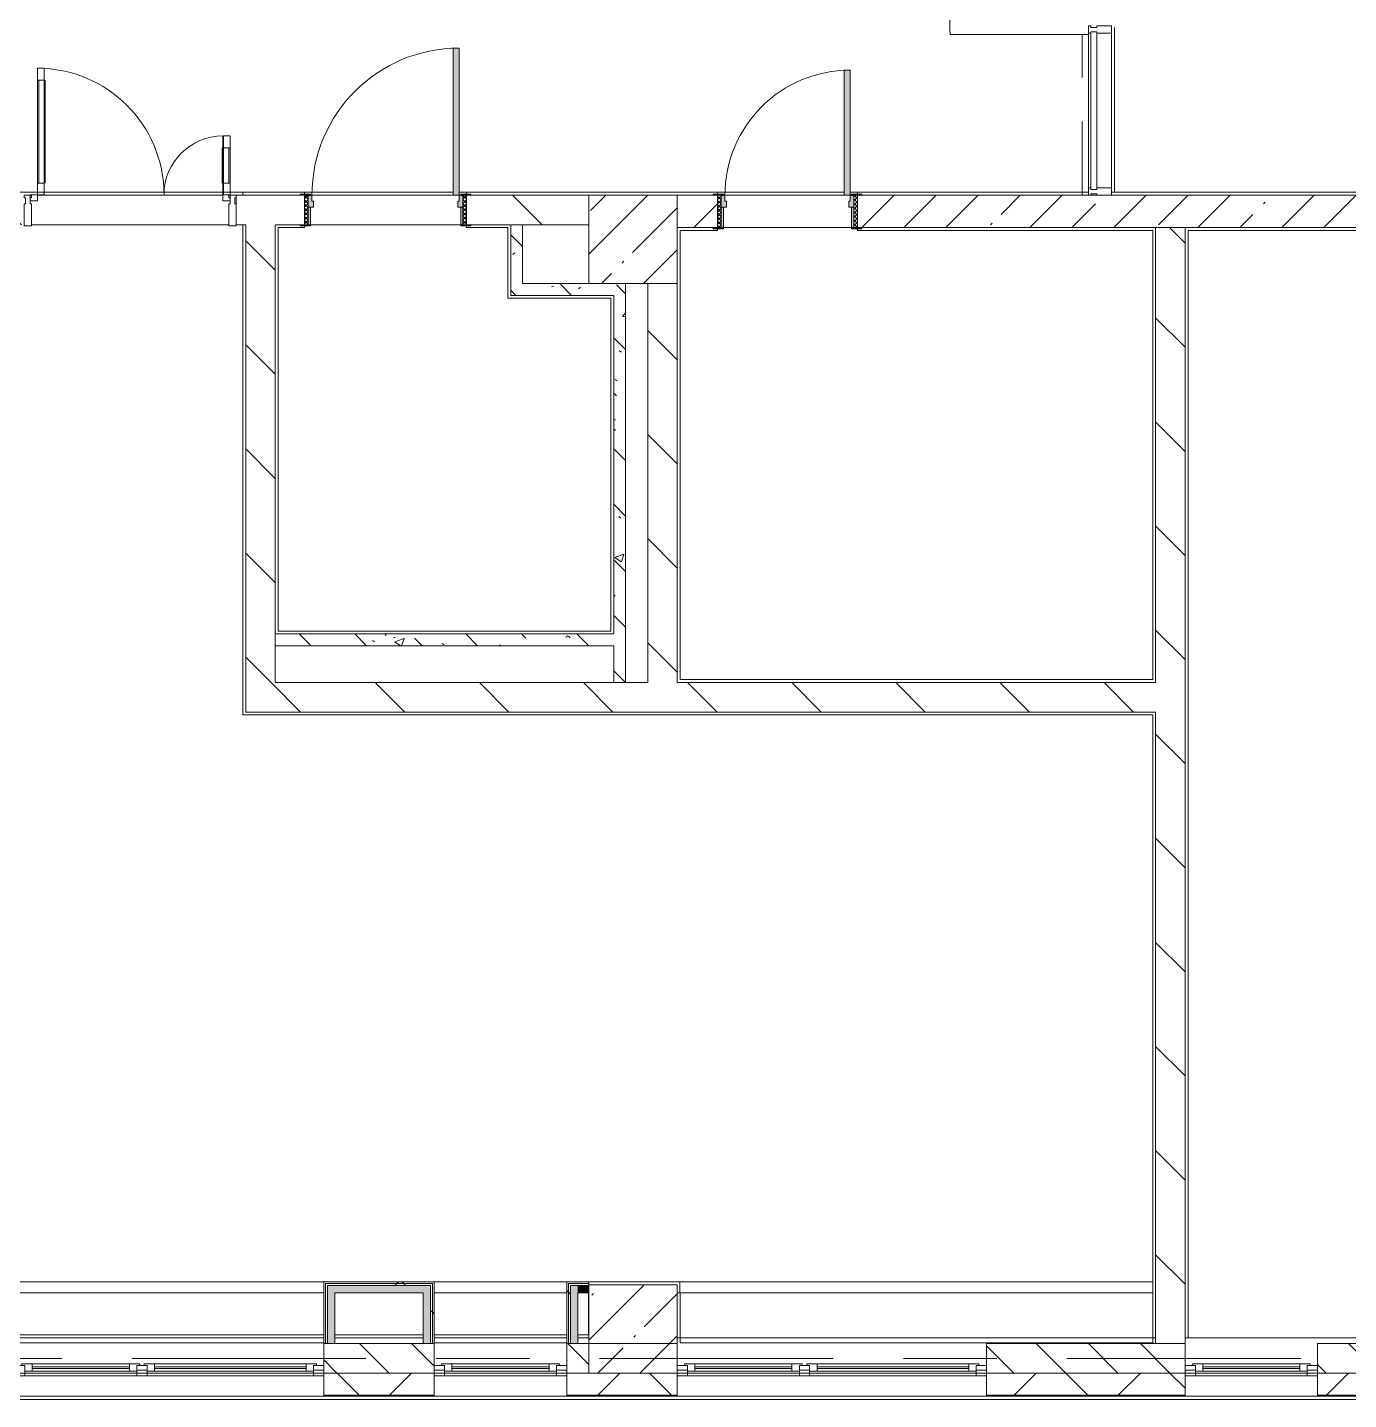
# Model space of a CAD drawing. Header units: millimetres. Extents: x 35144 to 233944, y -8553 to 29000.
# Drawn here: x 119781 to 128754, y -280 to 9040 of the extents above; entities that cross this region are included whole.
import ezdxf

# ---------------------------------------------------------------- set-up
doc = ezdxf.new("R2010")
doc.units = ezdxf.units.MM
doc.linetypes.add('200_ШТРИХ__ш1_п0_6_', pattern=[800, 500, -300])
doc.linetypes.add('Осевая', pattern=[3175, 635, -476.25, 1587.5, -476.25])
for name, color, linetype, lineweight, true_color in [('A-DETL-GENF-3', 7, 'Continuous', 5, 0xaaaaaa), ('A-DOOR-3', 7, 'Continuous', 5, 0xaaaaaa), ('A-DOOR-4', 7, 'Continuous', 5, 0xe2e2e2), ('A-DOOR-FRAM-2', 7, 'Continuous', 5, 0xe2e2e2), ('A-DOOR-FRAM-3', 7, 'Continuous', 5, 0xaaaaaa), ('A-FLOR-1', 7, 'Continuous', 5, 0xaaaaaa), ('I-WALL-30', 7, 'Continuous', 5, 0xe7e7e7), ('I-WALL-33', 7, 'Continuous', 5, 0x787878)]:
    doc.layers.add(name, color=color, linetype=linetype, lineweight=lineweight, true_color=true_color)
for name, color, linetype, lineweight in [('A-DETL-MBND-1', 7, '200_ШТРИХ__ш1_п0_6_', 9), ('A-GLAZ-2', 7, 'Continuous', 5), ('A-GLAZ-CURT-3', 7, 'Continuous', 5), ('A-GLAZ-CWMG-3', 7, 'Continuous', 5), ('A-WALL', 7, 'Continuous', 9), ('A-WALL-11', 7, 'Continuous', 5), ('I-WALL-32', 7, 'Continuous', 5), ('S-COLS-1', 7, 'Continuous', 5), ('Оси-2', 7, 'Осевая', 9)]:
    doc.layers.add(name, color=color, linetype=linetype, lineweight=lineweight)
pattern_1 = [(135, (106933.74, 0), (-353.553, -353.553), [])]
pattern_2 = [(135, (106933.74, 0), (-377.17, -377.17), [533.4, -88.9, 17.78, -88.9]), (135, (106933.74, 376.94), (-377.17, -377.17), []), (50, (106933.74, 0), (637.645, -55.787), [66.675, -733.425]), (355, (106933.74, 0), (-123.35, 668.7), [53.34, -586.74]), (100.451, (106986.9, -4.65), (514.299, 612.908), [56.665, -623.315]), (46.184, (106933.74, 177.8), (948.776, -147.15), [100.01, -1100.137]), (96.636, (107012.8, 165.5), (830.91, 865.997), [85, -934.973]), (351.184, (106933.7, 177.8), (830.92, 865.99), [80.01, -880.11]), (21, (107022.64, 133.35), (530.65, -357.928), [66.675, -733.425]), (326, (107022.64, 133.35), (216.308, 644.658), [53.34, -586.74]), (71.451, (107066.86, 103.5), (746.96, 286.724), [56.665, -623.315]), (37.5, (106933.74, 0), (10.8105, 295.9426), [16.764, -562.864, 16.764, -578.866, -588.962]), (37.5, (106933.74, 0), (10.8105, 295.9426), [-1175.258, 16.764, -572.198]), (7.5, (106933.74, 0), (233.869, 350.632), [16.764, -322.834, 16.764, -549.529, -224.472]), (7.5, (106933.74, 0), (233.869, 350.632), [-905.891, 16.764, -207.708]), (327.5, (106735.5, 0), (474.5678, -20.0513), [16.764, -205.486, 16.764, -676.656, -920.115]), (327.5, (106735.5, 0), (474.5678, -20.0513), [-915.67, 16.764, -903.351]), (317.5, (106646.6, 0), (518.452, 88.993), [16.764, -272.161, 16.764, -443.738, -653.415]), (317.5, (106646.6, 0), (518.452, 88.993), [-749.427, 16.764, -636.651])]
pattern_3 = [(45, (106933.74, 0), (-285.123, 285.123), []), (45, (107218.87, 0), (-285.123, 285.123), [504.031, -100.806, 16.764, -84.042])]
pattern_4 = [(45, (106933.74, 0), (-530.33, 530.33), []), (135, (106933.74, 0), (-530.33, -530.33), [])]

# ---------------------------------------------------------------- blocks, each defined once
blk = doc.blocks.new('120_Окно_СКБ_2Ст - 120_Окно_СКБ_2Ст 2100х2500 _мал створка справа_-22445857-1_5_2_птичка')
at = {"layer": 'A-GLAZ-2'}
for p, q in [((-1050, -127), (-1050, -57)), ((-1050, -57), (-980, -57)), ((1050, -57), (-1050, -57)), ((-980, -57), (-980, -127)), ((150, -87), (-980, -87)), ((-980, -87), (-980, -127)), ((-930, -137), (-930, -87)), ((100, -137), (100, -87)), ((150, -127), (150, -57)), ((150, -57), (220, -57)), ((150, -127), (150, -87)), ((220, -57), (220, -127)), ((980, -87), (220, -87)), ((220, -87), (220, -127)), ((270, -137), (270, -87)), ((930, -137), (930, -87)), ((980, -127), (980, -57)), ((980, -57), (1050, -57)), ((980, -127), (980, -87)), ((1050, -57), (1050, -127)), ((-980, -127), (-1050, -127)), ((-1050, -127), (-1000, -127)), ((-980, -127), (-1000, -127)), ((-1000, -127), (-1000, -137)), ((-1000, -137), (170, -137)), ((170, -137), (-1000, -137)), ((-930, -107), (100, -107)), ((100, -117), (-930, -117)), ((220, -127), (150, -127)), ((170, -127), (150, -127)), ((170, -127), (200, -127)), ((170, -137), (170, -127)), ((220, -127), (200, -127)), ((200, -127), (200, -137)), ((200, -137), (1000, -137)), ((1000, -137), (200, -137)), ((270, -107), (930, -107)), ((930, -117), (270, -117)), ((1050, -127), (980, -127)), ((1000, -127), (980, -127)), ((1000, -127), (1050, -127)), ((1000, -137), (1000, -127))]:
    blk.add_line(p, q, dxfattribs=at)
blk = doc.blocks.new('Прямоугольный импост - Импост структурный с накладкой - 160мм Темный-30756008-1_5_2_птичка')
at = {"layer": 'A-GLAZ-CWMG-3'}
for p, q in [((-50, 0), (-50, 17)), ((-50, 17), (0, 17)), ((-40, 0), (-50, 0)), ((-40, -40), (-40, 0)), ((0, 0), (-10, 0)), ((-10, 0), (-10, -40)), ((0, 17), (0, 0)), ((-50, -140), (-50, -40)), ((-50, -40), (-40, -40)), ((-10, -40), (0, -40)), ((0, -40), (0, -140)), ((0, -140), (-50, -140))]:
    blk.add_line(p, q, dxfattribs=at)
blk = doc.blocks.new('Системная панель - Стекло - 40мм-31920837-1_5_2_птичка')
at = {"layer": 'A-GLAZ-CURT-3'}
for p, q in [((535, 40), (-535, 40)), ((-535, 40), (-535, 0)), ((-535, 0), (535, 0)), ((535, 0), (535, 40))]:
    blk.add_line(p, q, dxfattribs=at)
blk = doc.blocks.new('Прямоугольный импост - Импост структурный с накладкой - 160мм Темный-31920697-1_5_2_птичка')
at = {"layer": 'A-GLAZ-CWMG-3'}
for p, q in [((20053.3, 7950), (20053.3, 9000)), ((20210.3, 7950), (20210.3, 9000))]:
    blk.add_line(p, q, dxfattribs=at)
blk = doc.blocks.new('Прямоугольный импост - Импост структурный с накладкой - 160мм Темный-30755591-1_5_2_птичка')
at = {"layer": 'A-GLAZ-CWMG-3'}
for p, q in [((-25, 0), (-25, 17)), ((-25, 17), (25, 17)), ((-15, 0), (-25, 0)), ((-15, -40), (-15, 0)), ((25, 0), (15, 0)), ((15, 0), (15, -40)), ((25, 17), (25, 0)), ((-25, -140), (-25, -40)), ((-25, -40), (-15, -40)), ((15, -40), (25, -40)), ((25, -40), (25, -140)), ((25, -140), (-25, -140))]:
    blk.add_line(p, q, dxfattribs=at)
blk = doc.blocks.new('120_Окно_СКБ_1Ст - 120_Окно_СКБ_1Ст 900х2500_h_-V122-1_5_2_птичка')
at = {"layer": 'A-GLAZ-2'}
for p, q in [((-450, -127), (-450, -57)), ((-450, -57), (-380, -57)), ((450, -57), (-450, -57)), ((-380, -57), (-380, -127)), ((380, -87), (-380, -87)), ((-380, -87), (-380, -127)), ((-330, -137), (-330, -87)), ((330, -137), (330, -87)), ((380, -127), (380, -57)), ((380, -57), (450, -57)), ((380, -127), (380, -87)), ((450, -57), (450, -127)), ((-380, -127), (-450, -127)), ((-450, -127), (-400, -127)), ((-380, -127), (-400, -127)), ((-400, -127), (-400, -137)), ((-400, -137), (400, -137)), ((400, -137), (-400, -137)), ((-330, -107), (330, -107)), ((330, -117), (-330, -117)), ((450, -127), (380, -127)), ((400, -127), (380, -127)), ((400, -127), (450, -127)), ((400, -137), (400, -127))]:
    blk.add_line(p, q, dxfattribs=at)
blk = doc.blocks.new('BSC_Колонна _Прямоугольная - 600х600-V193-1_5_2_птичка')
at = {"layer": 'S-COLS-1'}
h = blk.add_hatch(dxfattribs=at)
h.set_pattern_fill('FP_178', color=256, style=0, pattern_type=2)
h.set_pattern_definition([(45, (-16960, -7600), (-285.123, 285.123), []), (45, (-16674.88, -7600), (-285.123, 285.123), [504.031, -100.806, 16.764, -84.042])])
h.paths.add_polyline_path([(100, -300), (300, -300), (300, 300), (-300, 300), (-300, -300)])
for p, q in [((300, 300), (-300, 300)), ((-300, 300), (-300, -300)), ((300, -300), (300, 300)), ((-300, -300), (300, -300))]:
    blk.add_line(p, q, dxfattribs=at)
blk = doc.blocks.new('110_Дверь_СКБ_1Ст_Внутренняя1 - Д-7_л__950x2100h_Туалет-V203-1_5_2_птичка')
at = {"layer": 'A-DOOR-3'}
h = blk.add_hatch(dxfattribs=at)
h.set_pattern_fill('FP_50', color=256, style=0, pattern_type=2)
h.set_pattern_definition([(135, (1826.41, 174.685), (-14.14214, -14.14214), []), (225, (1826.41, 174.685), (14.14214, -14.14214), [])])
h.paths.add_polyline_path([(487.5, -110), (487.5, 110), (462.5, 110), (462.5, -110)])
at = {"layer": 'A-DOOR-4'}
h = blk.add_hatch(color=256, dxfattribs=at)
h.paths.add_polyline_path([(-437.5, 30), (-402.5, 30), (-402.5, 70), (-412.5, 70), (-412.5, 110), (-437.5, 110)])
h.paths.add_polyline_path([(447.5, 30), (462.5, 30), (462.5, 110), (437.5, 110), (437.5, 70), (427.5, 70), (427.5, 30), (437.5, 30)])
at = {"layer": 'A-DOOR-FRAM-2'}
for points in [[(414.4, 110), (437.5, 110), (437.5, 960), (397.5, 960), (397.5, 110)], [(-437.5, 110), (-422.5, 110), (-422.5, 118), (-492.5, 118), (-492.5, 110), (-442.4, 110)], [(517.5, 110), (517.5, 118), (447.5, 118), (447.5, 110), (487.5, 110)], [(-422.5, -110), (-422.5, 30), (-437.5, 30), (-437.5, -110)], [(462.5, -110), (462.5, 30), (447.5, 30), (447.5, -110)], [(-492.5, -118), (-422.5, -118), (-422.5, -110), (-492.5, -110)], [(517.5, -118), (517.5, -110), (447.5, -110), (447.5, -118), (492.2, -118)]]:
    blk.add_hatch(color=256, dxfattribs=at).paths.add_polyline_path(points)
at = {"layer": 'A-DOOR-FRAM-3'}
h = blk.add_hatch(dxfattribs=at)
h.set_pattern_fill('FP_51', color=256, style=0, pattern_type=2)
h.set_pattern_definition([(45, (-296.384, 174.685), (-14.1421, 14.1421), []), (135, (-296.384, 174.685), (-14.1421, -14.1421), [])])
h.paths.add_polyline_path([(-460.8, -110), (-437.5, -110), (-442.4, 110), (-462.5, 110), (-461.3, -110)])
at = {"layer": 'A-DOOR-3'}
for p, q in [((437.5, 960), (397.5, 960)), ((397.5, 960), (397.5, 110)), ((437.5, 110), (437.5, 960)), ((397.5, 110), (437.5, 110))]:
    blk.add_line(p, q, dxfattribs=at)
blk.add_arc((437.5, 110), 850, 90, 180, dxfattribs=at)
at = {"layer": 'A-DOOR-FRAM-3'}
for p, q in [((-422.5, 118), (-492.5, 118)), ((-492.5, 118), (-492.5, 110)), ((-492.5, 110), (-422.5, 110)), ((-437.5, 110), (-462.5, 110)), ((-462.5, 110), (-462.5, -110)), ((-412.5, 110), (-437.5, 110)), ((-437.5, 110), (-437.5, 30)), ((-437.5, -110), (-437.5, 110)), ((-422.5, 110), (-437.5, 110)), ((-437.5, 110), (-437.5, 109)), ((-437.5, 109), (-422.5, 109)), ((-422.5, 110), (-422.5, 118)), ((-422.5, 109), (-422.5, 110)), ((-412.5, 70), (-412.5, 110)), ((437.5, 110), (437.5, 70)), ((462.5, 110), (437.5, 110)), ((517.5, 118), (447.5, 118)), ((447.5, 118), (447.5, 110)), ((462.5, 110), (447.5, 110)), ((447.5, 110), (447.5, 109)), ((447.5, 110), (517.5, 110)), ((447.5, 109), (462.5, 109)), ((462.5, 30), (462.5, 110)), ((487.5, 110), (462.5, 110)), ((462.5, 110), (462.5, -110)), ((462.5, 109), (462.5, 110)), ((487.5, -110), (487.5, 110)), ((517.5, 110), (517.5, 118)), ((-437.5, 30), (-402.5, 30)), ((-422.5, 30), (-437.5, 30)), ((-437.5, 30), (-437.5, -110)), ((-422.5, -110), (-422.5, 30)), ((-402.5, 70), (-412.5, 70)), ((-402.5, 30), (-402.5, 70)), ((437.5, 70), (427.5, 70)), ((427.5, 70), (427.5, 30)), ((427.5, 30), (462.5, 30)), ((462.5, 30), (447.5, 30)), ((447.5, 30), (447.5, -110)), ((462.5, -110), (462.5, 30)), ((-422.5, -110), (-492.5, -110)), ((-492.5, -110), (-492.5, -118)), ((-492.5, -118), (-422.5, -118)), ((-462.5, -110), (-437.5, -110)), ((-437.5, -110), (-422.5, -110)), ((-422.5, -118), (-422.5, -110)), ((447.5, -110), (462.5, -110)), ((517.5, -110), (447.5, -110)), ((447.5, -110), (447.5, -118)), ((447.5, -118), (517.5, -118)), ((462.5, -110), (487.5, -110)), ((517.5, -118), (517.5, -110))]:
    blk.add_line(p, q, dxfattribs=at)
blk = doc.blocks.new('110_Дверь_СКБ_1Ст_Внутренняя1 - Д-4 1100x2100h_су мгн-31800557-1_5_2_птичка')
at = {"layer": 'A-DOOR-3'}
h = blk.add_hatch(dxfattribs=at)
h.set_pattern_fill('FP_44', color=256, style=0, pattern_type=2)
h.set_pattern_definition([(135, (1751.41, 164.685), (-14.14214, -14.14214), []), (225, (1751.41, 164.685), (14.14214, -14.14214), [])])
h.paths.add_polyline_path([(562.5, 100), (537.5, 100), (537.5, -100), (562.5, -100)])
at = {"layer": 'A-DOOR-4'}
h = blk.add_hatch(color=256, dxfattribs=at)
h.paths.add_polyline_path([(537.5, 20), (537.5, 100), (512.5, 100), (512.5, 60), (502.5, 60), (502.5, 20), (522.5, 20)])
h.paths.add_polyline_path([(-477.5, 44), (-477.5, 60), (-487.5, 60), (-487.5, 100), (-512.5, 100), (-512.5, 20), (-477.5, 20)])
at = {"layer": 'A-DOOR-FRAM-2'}
for points in [[(512.5, 120), (512.5, 1100), (472.5, 1100), (472.5, 100), (512.5, 100), (512.5, 111.4)], [(-497.5, 100), (-497.5, 108), (-567.5, 108), (-567.5, 100), (-512.5, 100)], [(592.5, 108), (522.5, 108), (522.5, 100), (592.5, 100)], [(-497.5, 20), (-512.5, 20), (-512.5, -100), (-497.5, -100)], [(537.5, 20), (522.5, 20), (522.5, -100), (537.5, -100)], [(-497.5, -100), (-567.5, -100), (-567.5, -108), (-497.5, -108)], [(592.5, -108), (592.5, -100), (522.5, -100), (522.5, -108), (562.5, -108)]]:
    blk.add_hatch(color=256, dxfattribs=at).paths.add_polyline_path(points)
at = {"layer": 'A-DOOR-FRAM-3'}
h = blk.add_hatch(dxfattribs=at)
h.set_pattern_fill('FP_45', color=256, style=0, pattern_type=2)
h.set_pattern_definition([(45, (-371.384, 164.685), (-14.1421, 14.1421), []), (135, (-371.384, 164.685), (-14.1421, -14.1421), [])])
h.paths.add_polyline_path([(-512.5, -100), (-512.5, 100), (-537.5, 100), (-537.5, -100)])
at = {"layer": 'A-DOOR-3'}
for p, q in [((512.5, 1100), (472.5, 1100)), ((472.5, 1100), (472.5, 100)), ((512.5, 100), (512.5, 1100)), ((472.5, 100), (512.5, 100))]:
    blk.add_line(p, q, dxfattribs=at)
blk.add_arc((512.5, 100), 1000, 90, 180, dxfattribs=at)
at = {"layer": 'A-DOOR-FRAM-3'}
for p, q in [((-497.5, 108), (-567.5, 108)), ((-567.5, 108), (-567.5, 100)), ((-567.5, 100), (-497.5, 100)), ((-512.5, 100), (-537.5, 100)), ((-537.5, 100), (-537.5, -100)), ((-487.5, 100), (-512.5, 100)), ((-512.5, 100), (-512.5, 20)), ((-512.5, -100), (-512.5, 100)), ((-497.5, 100), (-512.5, 100)), ((-512.5, 100), (-512.5, 99)), ((-512.5, 99), (-497.5, 99)), ((-497.5, 100), (-497.5, 108)), ((-497.5, 99), (-497.5, 100)), ((-487.5, 60), (-487.5, 100)), ((512.5, 100), (512.5, 60)), ((537.5, 100), (512.5, 100)), ((592.5, 108), (522.5, 108)), ((522.5, 108), (522.5, 100)), ((537.5, 100), (522.5, 100)), ((522.5, 100), (522.5, 99)), ((522.5, 100), (592.5, 100)), ((522.5, 99), (537.5, 99)), ((537.5, 20), (537.5, 100)), ((562.5, 100), (537.5, 100)), ((537.5, 100), (537.5, -100)), ((537.5, 99), (537.5, 100)), ((562.5, -100), (562.5, 100)), ((592.5, 100), (592.5, 108)), ((-512.5, 20), (-477.5, 20)), ((-497.5, 20), (-512.5, 20)), ((-512.5, 20), (-512.5, -100)), ((-497.5, -100), (-497.5, 20)), ((-477.5, 60), (-487.5, 60)), ((-477.5, 20), (-477.5, 60)), ((512.5, 60), (502.5, 60)), ((502.5, 60), (502.5, 20)), ((502.5, 20), (537.5, 20)), ((537.5, 20), (522.5, 20)), ((522.5, 20), (522.5, -100)), ((537.5, -100), (537.5, 20)), ((-497.5, -100), (-567.5, -100)), ((-567.5, -100), (-567.5, -108)), ((-567.5, -108), (-497.5, -108)), ((-537.5, -100), (-512.5, -100)), ((-512.5, -100), (-497.5, -100)), ((-497.5, -108), (-497.5, -100)), ((522.5, -100), (537.5, -100)), ((592.5, -100), (522.5, -100)), ((522.5, -100), (522.5, -108)), ((522.5, -108), (592.5, -108)), ((537.5, -100), (562.5, -100)), ((592.5, -108), (592.5, -100))]:
    blk.add_line(p, q, dxfattribs=at)
blk = doc.blocks.new('Прямоугольный импост - Импост структурный с накладкой - 190мм-32633035-1_5_2_птичка')
at = {"layer": 'A-GLAZ-CWMG-3'}
for p, q in [((-50, 40), (-50, 190)), ((-50, 190), (0, 190)), ((0, 190), (0, 40)), ((-40, 40), (-50, 40)), ((-50, -17), (-50, 0)), ((-50, 0), (-40, 0)), ((-40, 0), (-40, 40)), ((-10, 40), (-10, 0)), ((0, 40), (-10, 40)), ((-10, 0), (0, 0)), ((0, 0), (0, -17)), ((0, -17), (-50, -17))]:
    blk.add_line(p, q, dxfattribs=at)
blk = doc.blocks.new('Дверь_Витражная_остекление_ - ВВ-6 остекление-32633143-1_5_2_птичка')
at = {"layer": 'A-DETL-GENF-3'}
for p, q in [((-630, 880), (-585, 880)), ((-630, 880), (-630, 20)), ((-585, 880), (-630, 880)), ((-630, 880), (-630, 20)), ((-585, 880), (-585, 20)), ((-585, 20), (-585, 880)), ((-630, 800), (-585, 800)), ((-620, 800), (-620, 100)), ((-576, 800), (-576, 100)), ((680, 420), (635, 420)), ((635, 420), (635, 20)), ((680, 420), (635, 420)), ((635, 420), (635, 20)), ((680, 420), (680, 20)), ((680, 20), (680, 420)), ((626, 340), (626, 100)), ((680, 340), (635, 340)), ((670, 340), (670, 100)), ((-630, 100), (-585, 100)), ((680, 100), (635, 100)), ((-585, 20), (-630, 20)), ((-630, 20), (-585, 20))]:
    blk.add_line(p, q, dxfattribs=at)
at = {"layer": 'A-DOOR-3'}
for p, q in [((-630, 880), (-630, 20)), ((630, 420), (630, 20)), ((-630, 20), (-680, 20)), ((-680, 20), (-680, -20)), ((-630, -20), (-630, 20)), ((680, 20), (630, 20)), ((630, 20), (630, -20)), ((680, -20), (680, 20)), ((-680, -20), (-630, -20)), ((630, -20), (680, -20))]:
    blk.add_line(p, q, dxfattribs=at)
for centre, radius, start, end in [((-630, 20), 860, 360, 90), ((630, 20), 400, 90, 180)]:
    blk.add_arc(centre, radius, start, end, dxfattribs=at)
blk = doc.blocks.new('Прямоугольный импост - Импост структурный с накладкой - 190мм-33226183-1_5_2_птичка')
at = {"layer": 'A-GLAZ-CWMG-3'}
for p, q in [((0, 190), (-50, 190)), ((-50, 190), (-50, 40)), ((0, 40), (0, 190)), ((-50, 40), (-40, 40)), ((-40, 0), (-50, 0)), ((-50, 0), (-50, -17)), ((-40, 40), (-40, 0)), ((-10, 0), (-10, 40)), ((-10, 40), (0, 40)), ((0, 0), (-10, 0)), ((0, -17), (0, 0)), ((-50, -17), (0, -17))]:
    blk.add_line(p, q, dxfattribs=at)
blk = doc.blocks.new('Зашивка приборов отопления19 - Зашивка приборов отопления-33282289-1_5_2_птичка')
at = {"layer": 'A-WALL-11'}
for p, q in [((12140, 520), (10058.6, 520)), ((10058.6, 520), (10058.6, 445)), ((10058.6, 445), (12140, 445)), ((12140, 445), (10060.9, 445)), ((10060.9, 445), (10060.9, 105)), ((10060.9, 105), (12140, 105))]:
    blk.add_line(p, q, dxfattribs=at)
blk = doc.blocks.new('Зашивка приборов отопления20 - Зашивка приборов отопления-33282357-1_5_2_птичка')
at = {"layer": 'A-WALL-11'}
for p, q in [((10960, 520), (10060, 520)), ((10060, 445), (10960, 445)), ((10960, 445), (10060.9, 445)), ((10060.9, 445), (10060.9, 105)), ((10060.9, 105), (10960, 105))]:
    blk.add_line(p, q, dxfattribs=at)
blk = doc.blocks.new('Зашивка приборов отопления21 - Зашивка приборов отопления-33282451-1_5_2_птичка')
at = {"layer": 'A-WALL-11'}
for p, q in [((13270.9, 520), (10060, 520)), ((10060, 520), (10060, 445)), ((13270.9, 445), (13270.9, 520)), ((10060, 445), (13270.9, 445)), ((13270.9, 445), (10060.9, 445)), ((10060.9, 445), (10060.9, 105)), ((13270.9, 105), (13270.9, 445)), ((10060.9, 105), (13270.9, 105))]:
    blk.add_line(p, q, dxfattribs=at)

msp = doc.modelspace()

# ---------------------------------------------------------------- hatches: boundary and pattern name
at = {"layer": 'A-WALL-11'}
h = msp.add_hatch(dxfattribs=at)
h.set_pattern_fill('FP_90', color=256, style=0, pattern_type=2)
h.set_pattern_definition([(135, (106933.74, 0), (-176.7767, -176.7767), [])])
h.paths.add_polyline_path([(113763.7, -100), (114593.7, -100), (114593.7, 100), (113763.7, 100), (113763.7, -80)])
h.paths.add_polyline_path([(128843.7, -100), (128843.7, 100), (128543.7, 100), (128543.7, -100)])
h.paths.add_polyline_path([(134243.7, -100), (135243.5, -100), (135243.5, 100), (134243.7, 100), (134243.7, -80)])
h.paths.add_polyline_path([(116093.5, -100), (116843.7, -100), (116843.7, 100), (116093.5, 100), (116093.5, -80)])
h.paths.add_polyline_path([(119093.7, -100), (119093.7, 100), (118943.7, 100), (118943.7, -100)])
h.paths.add_polyline_path([(127423.7, -100), (127643.7, -100), (127643.7, 100), (126293.7, 100), (126293.7, -100), (126328.9, -100)])
h.paths.add_polyline_path([(133343.7, -100), (133343.7, 100), (133093.7, 100), (133093.7, -100)])
h.paths.add_polyline_path([(122543.7, -100), (122543.7, 100), (121793.7, 100), (121793.7, -100)])
h.paths.add_polyline_path([(123443.7, -100), (123593.7, -94.4), (123593.7, 100), (123443.7, 100), (123443.7, -80)])
h.paths.add_polyline_path([(129568.7, -100), (129568.7, 100), (129443.7, 100), (129443.7, -100)])
h.paths.add_polyline_path([(132368.7, -100), (132493.7, -100), (132493.7, 100), (132368.7, 100), (132368.7, -80)])
h = msp.add_hatch(dxfattribs=at)
h.set_pattern_fill('FP_98', color=256, style=0, pattern_type=2)
h.set_pattern_definition([(45, (106933.74, 0), (-353.5534, 353.5534), []), (135, (106933.74, 0), (-353.5534, -353.5534), [])])
h.paths.add_polyline_path([(145324.7, -250), (145324.7, -100), (144923.7, -100), (144923.7, -250)])
h.paths.add_polyline_path([(140803.7, -250), (140803.7, -100), (139943.7, -100), (139943.7, -250)])
h.paths.add_polyline_path([(137143.7, -250), (137143.7, -100), (136143.5, -100), (136143.5, -250), (136553.2, -250)])
h.paths.add_polyline_path([(142903.7, -250), (144023.7, -250), (144023.7, -100), (142903.7, -100), (142903.7, -190.3)])
h.paths.add_polyline_path([(134243.7, -250), (135243.5, -250), (135243.5, -100), (134243.7, -100), (134243.7, -211.8)])
h.paths.add_polyline_path([(128543.7, -250), (129568.7, -250), (129568.7, -100), (128543.7, -100), (128543.7, -226)])
h.paths.add_polyline_path([(126328.9, -250), (127643.7, -250), (127643.7, -100), (126293.7, -100), (126293.7, -250)])
h.paths.add_polyline_path([(124193.7, -250), (124193.7, -100), (123443.7, -100), (123443.7, -250), (123540.5, -250)])
h.paths.add_polyline_path([(122543.7, -250), (122543.7, -100), (121793.7, -100), (121793.7, -250)])
h.paths.add_polyline_path([(133343.7, -250), (133343.7, -100), (132368.7, -100), (132368.7, -250), (132835.3, -250)])
h.paths.add_polyline_path([(118943.7, -250), (119693.7, -248), (119693.7, -100), (118943.7, -100), (118943.7, -249.9)])
h.paths.add_polyline_path([(116843.7, -250), (116843.7, -100), (116093.5, -100), (116093.5, -250), (116104.7, -250)])
h.paths.add_polyline_path([(115193.5, -250), (115193.5, -100), (113763.7, -100), (113763.7, -250), (115175.2, -250)])
h.paths.add_polyline_path([(110663.7, -250), (110663.7, -100), (106673.7, -100), (106673.7, -250), (110527.9, -250)])
at = {"layer": 'I-WALL-30'}
for points in [[(121818.7, 100), (121868.7, 100), (121868.7, 495), (121818.7, 495), (121818.7, 120)], [(121868.7, 445), (122518.7, 445), (122518.7, 495), (121868.7, 495)], [(123471, 100), (123518.7, 100), (123518.7, 495), (123468.7, 495), (123468.7, 100)], [(123593.7, 445), (123592.4, 495), (123518.7, 495), (123518.7, 445), (123592.4, 445)], [(122518.7, 100), (122518.7, 445), (122468.7, 445), (122468.7, 100)]]:
    msp.add_hatch(color=256, dxfattribs=at).paths.add_polyline_path(points)
at = {"layer": 'I-WALL-32'}
h = msp.add_hatch(dxfattribs=at)
h.set_pattern_fill('FP_97', color=256, style=0, pattern_type=2)
h.set_pattern_definition(pattern_1)
h.paths.add_polyline_path([(119693.7, 7700), (119758.7, 7700), (119758.7, 7900), (119693.7, 7900)])
h.paths.add_polyline_path([(121263.7, 7700), (121663.7, 7700), (121663.7, 7900), (121198.7, 7894.4), (121198.7, 7700), (121243.7, 7700)])
h.paths.add_polyline_path([(122793.7, 7700), (123593.7, 7700), (123593.7, 7900), (122763.7, 7900), (122763.7, 7700)])
h = msp.add_hatch(dxfattribs=at)
h.set_pattern_fill('FP_91', color=256, style=0, pattern_type=2)
h.set_pattern_definition(pattern_3)
h.paths.add_polyline_path([(126974, 7680), (128843.7, 7680), (128843.7, 7900), (125418.7, 7900), (125418.7, 7680), (126328.9, 7680)])
h.paths.add_polyline_path([(124193.7, 7680), (124468.7, 7680), (124468.7, 7900), (124193.7, 7900), (124193.7, 7841.3)])
h = msp.add_hatch(dxfattribs=at)
h.set_pattern_fill('FP_97', color=256, style=0, pattern_type=2)
h.set_pattern_definition(pattern_1)
h.paths.add_polyline_path([(121463.7, 4590), (121463.7, 7700), (121263.7, 7700), (121263.7, 4590), (121331.2, 4590)])
h = msp.add_hatch(dxfattribs=at)
h.set_pattern_fill('FP_97', color=256, style=0, pattern_type=2)
h.set_pattern_definition(pattern_1)
h.paths.add_polyline_path([(127643.7, 100), (127643.7, 7680), (127443.7, 7680), (127443.7, 100)])
h = msp.add_hatch(dxfattribs=at)
h.set_pattern_fill('FP_97', color=256, style=0, pattern_type=2)
h.set_pattern_definition(pattern_1)
h.paths.add_polyline_path([(123993.7, 4590), (124193.7, 4590), (124193.7, 7300), (123993.7, 7300), (123993.7, 4610)])
h = msp.add_hatch(dxfattribs=at)
h.set_pattern_fill('FP_97', color=256, style=0, pattern_type=2)
h.set_pattern_definition(pattern_1)
h.paths.add_polyline_path([(127423.7, 4390), (127443.7, 4390), (127443.7, 4590), (121263.7, 4590), (121263.7, 4390), (126328.9, 4390)])
h = msp.add_hatch(dxfattribs=at)
h.set_pattern_fill('FP_188', color=256, style=0, pattern_type=2)
h.set_pattern_definition(pattern_4)
h.paths.add_polyline_path([(121806.2, 507.5), (122543.7, 507.5), (122543.7, 520), (121806.2, 520)])
h = msp.add_hatch(dxfattribs=at)
h.set_pattern_fill('FP_188', color=256, style=0, pattern_type=2)
h.set_pattern_definition(pattern_4)
h.paths.add_polyline_path([(122531.2, 495), (122531.2, 507.5), (121818.7, 507.5), (121818.7, 495), (122518.7, 495)])
h = msp.add_hatch(dxfattribs=at)
h.set_pattern_fill('FP_188', color=256, style=0, pattern_type=2)
h.set_pattern_definition(pattern_4)
h.paths.add_polyline_path([(122531.2, 100), (122531.2, 495), (122518.7, 495), (122518.7, 100)])
h = msp.add_hatch(dxfattribs=at)
h.set_pattern_fill('FP_188', color=256, style=0, pattern_type=2)
h.set_pattern_definition(pattern_4)
h.paths.add_polyline_path([(122543.7, 100), (122543.7, 507.5), (122531.2, 507.5), (122531.2, 100)])
h = msp.add_hatch(dxfattribs=at)
h.set_pattern_fill('FP_188', color=256, style=0, pattern_type=2)
h.set_pattern_definition(pattern_4)
h.paths.add_polyline_path([(123454.7, 100), (123456.2, 100), (123456.2, 520), (123443.7, 520), (123443.7, 100)])
h = msp.add_hatch(dxfattribs=at)
h.set_pattern_fill('FP_188', color=256, style=0, pattern_type=2)
h.set_pattern_definition(pattern_4)
h.paths.add_polyline_path([(123468.7, 100), (123468.7, 507.5), (123456.2, 507.5), (123456.2, 100)])
at = {"layer": 'I-WALL-33'}
h = msp.add_hatch(dxfattribs=at)
h.set_pattern_fill('FP_111', color=256, style=0, pattern_type=2)
h.set_pattern_definition(pattern_2)
h.paths.add_polyline_path([(123143.7, 7220), (123143.7, 7700), (123063.7, 7700), (123063.7, 7220)])
h = msp.add_hatch(dxfattribs=at)
h.set_pattern_fill('FP_111', color=256, style=0, pattern_type=2)
h.set_pattern_definition(pattern_2)
h.paths.add_polyline_path([(123143.7, 7220), (123763.8, 7220), (123763.8, 7300), (123143.7, 7300), (123143.7, 7274)])
h = msp.add_hatch(dxfattribs=at)
h.set_pattern_fill('FP_111', color=256, style=0, pattern_type=2)
h.set_pattern_definition(pattern_2)
h.paths.add_polyline_path([(123843.8, 4590), (123843.8, 7300), (123763.8, 7300), (123763.8, 4590)])
h = msp.add_hatch(dxfattribs=at)
h.set_pattern_fill('FP_111', color=256, style=0, pattern_type=2)
h.set_pattern_definition(pattern_2)
h.paths.add_polyline_path([(123763.8, 4840), (123763.8, 4920), (121463.7, 4920), (121463.7, 4840), (123743.8, 4840)])
at = {"layer": 'S-COLS-1'}
h = msp.add_hatch(dxfattribs=at)
h.set_pattern_fill('FP_91', color=256, style=0, pattern_type=2)
h.set_pattern_definition(pattern_3)
h.paths.add_polyline_path([(123759.2, -100), (124193.7, -100), (124193.7, 500), (123593.7, 500), (123593.7, -100)])

# ---------------------------------------------------------------- linework, layer by layer
at = {"layer": 'A-DETL-MBND-1'}
msp.add_line((126943.7, 7900), (126943.7, 8991.3), dxfattribs=at)
at = {"layer": 'A-FLOR-1'}
for p, q in [((126047, 8991.3), (126987, 8991.3)), ((127163.7, 9040), (127163.7, 7920)), ((109927, 7920), (122673.7, 7920)), ((121243.7, 7900), (121243.7, 7920)), ((121663.7, 7920), (121663.7, 7908)), ((122713.7, 7920), (125328.7, 7920)), ((122763.7, 7908), (122763.7, 7920)), ((124468.7, 7920), (124468.7, 7908)), ((125368.7, 7920), (126987, 7920)), ((125418.7, 7908), (125418.7, 7920)), ((127144, 7920), (137143.7, 7920)), ((121243.7, 4370), (121243.7, 7700)), ((121663.7, 7680), (121483.7, 7680)), ((121483.7, 7680), (121483.7, 4940)), ((121663.7, 7692), (121663.7, 7680)), ((122763.7, 7680), (122763.7, 7692)), ((123043.7, 7680), (122763.7, 7680)), ((123043.7, 7200), (123043.7, 7680)), ((124468.7, 7660), (124213.7, 7660)), ((124213.7, 7660), (124213.7, 4610)), ((124468.7, 7672), (124468.7, 7660)), ((125418.7, 7660), (125418.7, 7672)), ((127423.7, 7660), (125418.7, 7660)), ((127423.7, 4610), (127423.7, 7660)), ((128823.7, 7660), (127663.7, 7660)), ((127663.7, 7660), (127663.7, 140)), ((123743.8, 7200), (123043.7, 7200)), ((123743.8, 4940), (123743.8, 7200)), ((121483.7, 4940), (123743.8, 4940)), ((124213.7, 4610), (127423.7, 4610)), ((127423.7, 4370), (121243.7, 4370)), ((127423.7, 520), (127423.7, 4370)), ((123593.7, 520), (124212.9, 520)), ((121793.7, 445), (119713.7, 445)), ((123443.7, 445), (122543.7, 445)), ((123592.4, 160.3), (123592.4, 445)), ((127423.7, 445), (124193.7, 445)), ((127423.7, 140), (127423.7, 445)), ((119713.7, 160.3), (121793.7, 160.3)), ((121868.7, 160.3), (122468.7, 160.3)), ((122543.7, 160.3), (123443.7, 160.3)), ((123518.7, 160.3), (123592.4, 160.3))]:
    msp.add_line(p, q, dxfattribs=at)
msp.add_arc((126990.7, 9041.3), 945, 107.75279, 183.03294, dxfattribs=at)
at = {"layer": 'A-WALL'}
for p, q in [((123143.7, 7700), (123063.7, 7700)), ((127643.7, 7680), (127443.7, 7680)), ((121463.7, 4920), (121463.7, 4840)), ((123763.8, 4590), (123843.8, 4590)), ((121806.2, 507.5), (121806.2, 100)), ((122531.2, 507.5), (121806.2, 507.5)), ((121818.7, 495), (121818.7, 100)), ((122518.7, 495), (121818.7, 495)), ((122518.7, 100), (122518.7, 495)), ((122531.2, 100), (122531.2, 507.5)), ((123456.2, 507.5), (123456.2, 100)), ((123593.7, 507.5), (123456.2, 507.5)), ((123468.7, 495), (123468.7, 100)), ((123593.7, 495), (123468.7, 495)), ((127443.7, 100), (127643.7, 100)), ((122543.7, -100), (121793.7, -100)), ((124193.7, -100), (123443.7, -100)), ((127643.7, -100), (126293.7, -100)), ((128843.7, -100), (128543.7, -100)), ((121793.7, -250), (122543.7, -250)), ((121793.7, -253), (122543.7, -253)), ((123443.7, -250), (124193.7, -250)), ((123443.7, -253), (124193.7, -253)), ((126293.7, -250), (127643.7, -250)), ((126293.7, -253), (127643.7, -253)), ((128543.7, -250), (129568.7, -250)), ((128543.7, -253), (129568.7, -253))]:
    msp.add_line(p, q, dxfattribs=at)
at = {"layer": 'A-WALL-11'}
for p, q in [((121793.7, 100), (121793.7, -258)), ((122468.7, 100), (121868.7, 100)), ((122543.7, -258), (122543.7, 100)), ((123443.7, 100), (123443.7, -258)), ((124193.7, 100), (123518.7, 100)), ((124193.7, -258), (124193.7, 100)), ((127443.7, 100), (126293.7, 100)), ((126293.7, 100), (126293.7, -258)), ((127643.7, -258), (127643.7, 100)), ((128843.7, 100), (128543.7, 100)), ((128543.7, 100), (128543.7, -258)), ((119693.7, -100), (121793.7, -100)), ((122543.7, -100), (123443.7, -100)), ((124193.7, -100), (126293.7, -100)), ((127643.7, -100), (128543.7, -100)), ((119693.7, -258), (128543.7, -258)), ((128543.7, -258), (140803.7, -258)), ((179213.7, -280), (106643.7, -280))]:
    msp.add_line(p, q, dxfattribs=at)
at = {"layer": 'I-WALL-32'}
for p, q in [((119848.7, 7900), (121108.7, 7900)), ((121633.7, 7900), (121198.7, 7900)), ((121198.7, 7900), (121198.7, 7700)), ((121713.7, 7900), (122673.7, 7900)), ((123593.7, 7900), (122793.7, 7900)), ((124438.7, 7900), (124193.7, 7900)), ((124518.7, 7900), (125328.7, 7900)), ((128843.7, 7900), (125448.7, 7900)), ((121149.2, 7700), (119808.3, 7700)), ((121198.7, 7700), (121263.7, 7700)), ((121263.7, 7700), (121263.7, 4390)), ((121463.7, 7700), (121633.7, 7700)), ((121463.7, 4920), (121463.7, 7700)), ((122723.7, 7700), (121703.7, 7700)), ((122793.7, 7700), (123063.7, 7700)), ((123063.7, 7700), (123063.7, 7220)), ((123143.7, 7700), (123593.7, 7700)), ((123143.7, 7300), (123143.7, 7700)), ((124193.7, 7680), (124438.7, 7680)), ((125378.7, 7680), (124508.7, 7680)), ((125448.7, 7680), (127443.7, 7680)), ((127443.7, 7680), (127443.7, 4590)), ((127643.7, 100), (127643.7, 7680)), ((127643.7, 7680), (128843.7, 7680)), ((123593.7, 7300), (123143.7, 7300)), ((123843.8, 4590), (123843.8, 7300)), ((123993.7, 7300), (123993.7, 4590)), ((124193.7, 4590), (124193.7, 7300)), ((123063.7, 7220), (123763.8, 7220)), ((123763.8, 7220), (123763.8, 4920)), ((123763.8, 4920), (121463.7, 4920)), ((121463.7, 4840), (123763.8, 4840)), ((121463.7, 4590), (121463.7, 4840)), ((123763.8, 4840), (123763.8, 4590)), ((123763.8, 4590), (121463.7, 4590)), ((123993.7, 4590), (123843.8, 4590)), ((127443.7, 4590), (124193.7, 4590)), ((121263.7, 4390), (127443.7, 4390)), ((127443.7, 4390), (127443.7, 100)), ((121793.7, 520), (121793.7, 100)), ((122543.7, 520), (121793.7, 520)), ((122543.7, 100), (122543.7, 520)), ((123443.7, 520), (123443.7, 100)), ((123593.7, 520), (123443.7, 520)), ((123593.7, 445), (123593.7, 520)), ((121868.7, 100), (121868.7, 445)), ((121868.7, 445), (122468.7, 445)), ((122468.7, 445), (122468.7, 100)), ((123518.7, 100), (123518.7, 445)), ((123518.7, 445), (123593.7, 445)), ((119693.7, 140), (121793.7, 140)), ((121793.7, 100), (121868.7, 100)), ((121868.7, 140), (122468.7, 140)), ((122468.7, 100), (122543.7, 100)), ((122543.7, 140), (123443.7, 140)), ((123443.7, 100), (123518.7, 100)), ((123518.7, 140), (123593.7, 140)), ((124193.7, 140), (127443.7, 140)), ((127643.7, 140), (128843.7, 140)), ((120593.7, -80), (120523.7, -80)), ((121793.7, -80), (121723.7, -80)), ((122611, -80), (122543.7, -80)), ((123443.7, -80), (123373.7, -80)), ((124263.7, -80), (124193.7, -80)), ((125093.7, -80), (125023.7, -80)), ((126293.7, -80), (126223.7, -80)), ((127713.7, -80), (127643.7, -80)), ((128543.7, -80), (128473.7, -80))]:
    msp.add_line(p, q, dxfattribs=at)
at = {"layer": 'S-COLS-1'}
for p, q in [((124193.7, 500), (123593.7, 500)), ((123593.7, 500), (123593.7, -100)), ((124193.7, -100), (124193.7, 500)), ((123593.7, -100), (124193.7, -100))]:
    msp.add_line(p, q, dxfattribs=at)
at = {"layer": 'Оси-2'}
msp.add_line((116205, 0), (133193.7, 0), dxfattribs=at)

# ---------------------------------------------------------------- block references
at = {"layer": 'A-DOOR-3'}
for name, p in [('110_Дверь_СКБ_1Ст_Внутренняя1 - Д-4 1100x2100h_су мгн-31800557-1_5_2_птичка', (122201.2, 7800)), ('Дверь_Витражная_остекление_ - ВВ-6 остекление-32633143-1_5_2_птичка', (120478.7, 7883)), ('110_Дверь_СКБ_1Ст_Внутренняя1 - Д-7_л__950x2100h_Туалет-V203-1_5_2_птичка', (124931.2, 7790))]:
    msp.add_blockref(name, p, dxfattribs=at)
at = {"layer": 'A-GLAZ-2', "rotation": 180}
for name, p in [('120_Окно_СКБ_2Ст - 120_Окно_СКБ_2Ст 2100х2500 _мал створка справа_-22445857-1_5_2_птичка', (120743.7, -175)), ('120_Окно_СКБ_1Ст - 120_Окно_СКБ_1Ст 900х2500_h_-V122-1_5_2_птичка', (122993.7, -175)), ('120_Окно_СКБ_2Ст - 120_Окно_СКБ_2Ст 2100х2500 _мал створка справа_-22445857-1_5_2_птичка', (125243.7, -175)), ('120_Окно_СКБ_1Ст - 120_Окно_СКБ_1Ст 900х2500_h_-V122-1_5_2_птичка', (128093.7, -175))]:
    msp.add_blockref(name, p, dxfattribs=at)
at = {"layer": 'A-GLAZ-CURT-3', "rotation": 269.9999999999999}
msp.add_blockref('Системная панель - Стекло - 40мм-31920837-1_5_2_птичка', (127004, 8475), dxfattribs=at)
at = {"layer": 'A-GLAZ-CWMG-3', "extrusion": (0, 0, -1)}
for name, p, rotation in [('Прямоугольный импост - Импост структурный с накладкой - 160мм Темный-30755591-1_5_2_птичка', (-127004, 9025), 270.0000000000001), ('Прямоугольный импост - Импост структурный с накладкой - 160мм Темный-30756008-1_5_2_птичка', (-127004, 7900), 270.0000000000001), ('Прямоугольный импост - Импост структурный с накладкой - 190мм-32633035-1_5_2_птичка', (-121198.7, 7883), 180)]:
    msp.add_blockref(name, p, dxfattribs=dict(at, rotation=rotation))
at = {"layer": 'A-GLAZ-CWMG-3'}
msp.add_blockref('Прямоугольный импост - Импост структурный с накладкой - 160мм Темный-31920697-1_5_2_птичка', (106933.7, 0), dxfattribs=at)
at = {"layer": 'A-GLAZ-CWMG-3', "rotation": 180}
msp.add_blockref('Прямоугольный импост - Импост структурный с накладкой - 190мм-33226183-1_5_2_птичка', (119758.7, 7883), dxfattribs=at)
at = {"layer": 'A-WALL-11'}
for name, p in [('Зашивка приборов отопления19 - Зашивка приборов отопления-33282289-1_5_2_птичка', (109653.7, 0)), ('Зашивка приборов отопления20 - Зашивка приборов отопления-33282357-1_5_2_птичка', (112483.7, 0)), ('Зашивка приборов отопления21 - Зашивка приборов отопления-33282451-1_5_2_птичка', (114152.9, 0))]:
    msp.add_blockref(name, p, dxfattribs=at)
at = {"layer": 'S-COLS-1'}
msp.add_blockref('BSC_Колонна _Прямоугольная - 600х600-V193-1_5_2_птичка', (123893.7, 7600), dxfattribs=at)

doc.saveas('drawing.dxf')
